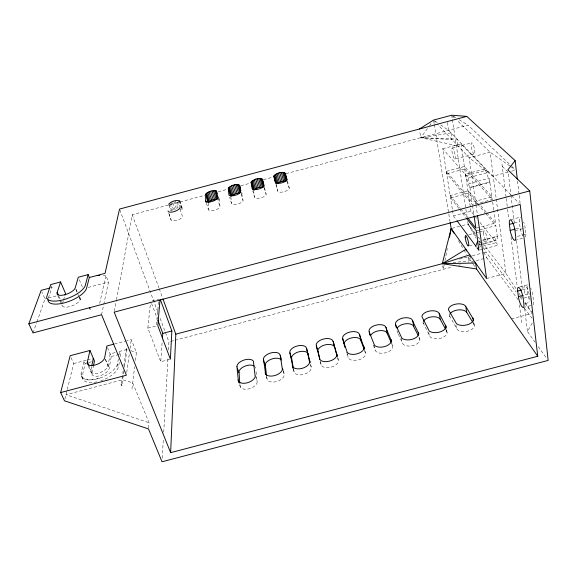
<?xml version="1.0" encoding="UTF-8"?>
<svg xmlns="http://www.w3.org/2000/svg" width="577" height="577" viewBox="0 0 577 577"><rect width="100%" height="100%" fill="white"/><g stroke="black" fill="none" stroke-linecap="round" stroke-linejoin="round"><path stroke-width="0.43" stroke-dasharray="2.88 2.16" d="M96.972 381.859A19.575 9.297 -23.6 0 1 82.251 376.211L85.122 363.438L83.982 360.834L81.069 373.607L81.335 376.002L82.511 378.663M283.653 370.766L284.194 375.613A8.958 5.056 -17.5 0 1 276.426 381.599A8.958 5.056 -17.5 0 1 267.461 380.027L265.658 374.545M162.231 458.196L163.363 438.513M163.724 432.252L168.051 357.098M168.462 349.943L168.924 341.894L159.584 316.823M169.573 359.399L160.731 361.736L162.26 340.459M148.577 428.062L149.032 422.739L132.688 382.825L122.62 379.745L65.973 394.704L149.032 422.739M158.531 301.901L156.425 326.128L147.827 328.082L160.731 361.736M256.094 371.682L257.126 382.753A8.98 5.042 -19 0 1 249.156 388.79A8.98 5.042 -19 0 1 240.4 387.167L238.712 382.082M147.827 328.082L150.575 301.922M131.953 388.761L134.672 366.748M135.444 360.495L136.439 352.46L131.296 339.536L127.077 340.646M126.745 372.533L129.327 353.802M130.063 348.45L131.296 339.536M122.014 383.979L123.774 371.732M124.416 367.275L126.983 349.46L130.135 350.463M121.321 383.409L123.247 370.182M123.889 365.775L126.45 348.147M119.273 362.45L118.624 366.64A19.575 9.297 -23.6 0 1 103.189 379.933L100.845 380.733M120.189 356.579L120.586 354.062L119.511 351.436L126.983 349.46M117.095 366.633L118.314 358.959M118.977 354.783L119.511 351.436M107.51 347.585L111.238 356.528L109.096 368.833A9.261 4.4 -23.6 0 1 99.056 375.952A9.261 4.4 -23.6 0 1 92.024 372.749L89.132 366.092M114.361 311.255L116.323 300.624M116.489 299.737L132.212 214.709L205.232 195.228M444.117 264.994L443.273 269.336L442.444 264.482M444.954 260.653L447.305 248.507M92.024 372.749L93.416 366.013M91.577 366.741L90.87 370.095A9.275 4.378 -23.5 0 0 97.91 373.276A9.275 4.378 -23.5 0 0 107.978 366.171L110.149 353.91L115.256 352.561M101.581 314.717L103.586 305.262M103.766 304.404L108.512 282.045L105.901 275.467L103.29 275.46M99.691 303.401L105.901 275.467M64.891 399.053L67.04 390.377M67.257 389.511L73.683 363.553L70.884 357.271M63.268 300.855L62.258 304.137A9.715 3.866 -22 0 0 69.298 306.719A9.715 3.866 -22 0 0 80.116 299.91L81.141 296.102M63.52 300.04L64.775 295.936M48.338 298.093L52.002 287.461L50.74 284.569M33.048 332.907L36.632 322.716M36.928 321.872L44.992 298.944L41.869 291.912M535.204 342.341L527.436 331.494L532.412 322.666M427.449 128.534L420.799 137.708L458.109 146.01L457.092 139.158L448.56 130.294L440.713 124.935M429.49 125.714L431.019 123.601M99.691 378.137C93.972 380.055 81.739 382.414 81.069 373.607M286.069 173.655L468.012 125.122L511.172 165.787M218.272 191.744L226.963 189.429M240.869 185.715L250.432 183.169M263.473 179.685L273.029 177.139M442.703 148.736L461.009 143.861L488.503 172.386L468.286 177.766L442.703 148.736L452.418 209.718M452.332 147.986L471.697 142.822M454.907 159.115A5.72 1.248 76.3 0 0 454.106 150.806A5.72 1.248 76.3 0 0 451.87 150.727A5.72 1.248 76.3 0 0 454.907 159.115L474.229 153.965A5.727 1.385 76.4 0 0 473.58 145.613A5.727 1.385 76.4 0 0 471.106 145.599A5.727 1.385 76.4 0 0 474.229 153.965M446.461 171.275L464.535 166.464L492.001 196.836L472.073 202.138L446.461 171.275L446.85 173.706L472.455 204.763L492.354 199.476L464.896 168.902L464.535 166.464M446.85 173.706L464.896 168.902M466.367 175.588L486.44 170.244M50.336 287.909L52.002 287.461M508.121 172.126L492.866 176.18L469.231 157.781L437.279 123.983M511.51 171.225L515.744 170.1M44.992 298.944L47.559 298.259M48.418 298.028L56.979 295.756M88.187 287.454L108.512 282.045M468.286 177.766L469.137 183.58L489.282 178.228L489.786 182.036L485.098 168.852L465.12 174.167L469.692 187.381L489.786 182.036L492.001 196.836M469.692 187.381L469.959 187.691L490.075 182.346M452.556 210.598L453.399 215.899L470.955 211.24L476.508 218.156M468.913 256.628L471.481 255.95M472.332 255.719L483.447 252.769M484.305 252.538L486.014 252.084L516.191 291.976M458.859 208.369L450.702 197.853L450.327 195.495L468.135 190.771L478.607 203.14M450.702 197.853L468.481 193.136L477.028 203.292M452.015 228.326L461.34 225.845M462.191 225.621L468.127 224.049L475.246 233.346M476.739 228.03L495.492 223.068L493.862 210.836M510.876 219.642L520.101 217.197M476.256 230.8L478.809 230.122M479.66 229.898L495.823 225.621L497.287 236.606L482.927 240.414M469.029 234.673L475.123 233.058M475.989 232.827L478.607 232.134M479.473 231.904L483.829 230.75M514.403 223.061L519.387 221.741A7.955 2.221 74.8 0 1 520.706 217.233M515.953 228.889L520.093 227.792L519.387 221.741M514.994 230.713L525.149 228.023A7.955 2.221 74.8 0 0 523.714 222.08M482.653 240.061L496.999 236.26L497.287 236.606M478.701 241.532L482.083 240.638M469.281 245.759L472.772 244.836M478.867 243.22L486.714 241.143M478.946 244.706L497.475 239.801L496.999 236.26L494.828 240.97L480.944 244.648M517.41 236.39L525.842 234.154L525.149 228.023M477.85 247.461L496.148 242.621M114.441 343.993L126.233 340.87M514.936 240.342L523.303 238.128M479.725 250.043L498.189 245.153L479.84 222.304M459.472 259.131L468.062 256.859L472.657 263.451M73.683 363.553L86.536 360.156M87.387 359.933L92.486 358.584M85.122 363.438L87.668 362.76M88.519 362.536L93.611 361.195M111.238 356.528L120.586 354.062M170.669 341.433L174.153 340.509M175.019 340.279L452.685 266.848M458.672 265.261L460.381 264.807M471.488 261.871L486.822 257.811L518.045 299.571M486.606 278.518L505.928 273.411L516.213 288.94M519.891 286.892L527.912 284.771A7.652 2.027 73.5 0 0 527.248 288.572L527.897 294.111A7.631 2.005 73.4 0 0 529.924 301.389M522.473 289.827L527.248 288.572M523.981 298.064L529.65 296.571M525.459 303.452L530.299 302.175M523.137 307.555L531.136 305.449M527.897 294.111L524.724 294.948L524.067 289.409A7.652 1.998 73.5 0 1 525.755 286.127A7.652 1.998 73.5 0 1 529.376 294.847M511.518 318.843L531.496 313.578M152.292 300.682L158.762 299.211M452.959 262.557L470.731 260.696L469.822 254.854M179.469 208.896L181.705 209.004L182.721 209.79L179.909 201.315M130.921 350.715L136.439 352.46M218.337 199.238L219.462 199.988L219.96 206.516A5.986 2.193 -16.8 0 1 214.312 210.316A5.986 2.193 -16.8 0 1 208.427 209.595L206.443 203.306M453.205 116.121L456.162 117.924M459.126 119.72L468.012 125.122M435.008 121.04L437.142 122.504M509.888 166.01L490.111 152.22L456.84 120.153M510.623 166.522L515.016 169.588M286.906 181.43L289.243 188.03A5.979 2.207 -14.9 0 1 284.057 191.708A5.979 2.207 -14.9 0 1 277.688 191.11L275.986 184.748M264.28 187.475L266.134 194.197A5.979 2.207 -15.5 0 1 260.79 197.918A5.979 2.207 -15.5 0 1 254.58 197.276L252.784 190.937M511.821 166.4L515.095 169.479M452.361 115.84L456.198 119.54M502.264 166.385L508.171 172.126L510.861 194.384M510.869 194.817L457.092 139.158L420.799 137.708L419.616 130.784M511.489 195.466L518.939 203.176M241.669 193.504L243.04 200.356A5.979 2.2 -16.2 0 1 237.544 204.121A5.979 2.2 -16.2 0 1 231.492 203.436L229.61 197.125M433.579 120.066L436.659 123.334M449.454 315.677L457.511 329.878A9.16 4.998 -7.6 0 0 467.947 331.075A9.16 4.998 -7.6 0 0 474.352 325.435L473.522 320.134M480.937 205.888L486.173 212.076M486.757 212.762L495.492 223.068M477.597 203.969L485.005 212.762M485.574 213.44L495.823 225.621M423.071 322.644L430.291 337.062A9.095 5.027 -8.9 0 0 440.518 338.31A9.095 5.027 -8.9 0 0 447.117 332.619L446.346 328.226M450.327 195.495L460.114 208.045M460.662 208.737L467.19 217.103M459.4 209.069L465.927 217.479M477.987 236.923L479.631 239.073M482.372 242.65L505.928 273.411L496.278 199.447M519.971 296.967L522.12 299.816M524.818 303.379L532.362 313.354M524.5 308.212L532.037 318.295M453.399 215.899L456.595 220.205M81.335 376.002L82.749 377.928C88.62 381.556 96.027 379.421 102.035 377.235A19.611 9.261 -23.5 0 0 117.52 363.972M398.346 334.112L403.092 344.238A9.037 5.049 -10.2 0 0 413.11 345.544A9.037 5.049 -10.2 0 0 419.905 339.803L419.111 335.893M538.312 346.676L546.599 358.245M473.14 264.136L475.066 266.891M519.149 293.383L520.129 294.861M520.613 295.597L522.084 297.819M525.02 302.254L531.388 311.868M373.305 345.27L375.923 351.407A9.001 5.063 -11.6 0 0 385.724 352.763A9.001 5.063 -11.6 0 0 392.721 346.979L391.942 343.063M467.723 221.395L468.127 224.049L475.859 236.173M478.759 240.717L480.208 242.989M483.108 247.54L486.014 252.084M473.032 322.716L474.352 325.435M458.47 240.789L463.497 249.206M463.951 249.971L466.692 254.565M347.029 354.026L348.768 358.569A8.972 5.07 -13.1 0 0 358.36 359.983A8.972 5.07 -13.1 0 0 365.551 354.141L364.801 350.225M468.127 224.049L475.953 238.178M478.997 243.674L481.168 247.605M483.778 252.315L486.822 257.811M445.956 329.864L447.117 332.619M320.098 361.101L321.641 365.731A8.951 5.078 -14.6 0 0 331.025 367.196A8.951 5.078 -14.6 0 0 338.41 361.303L337.675 357.387M418.852 336.903L419.905 339.803M293.246 369.1L294.537 372.879A8.951 5.07 -16.1 0 0 303.711 374.401A8.951 5.07 -16.1 0 0 311.291 368.458L310.693 364.534M396.926 330.845L397.993 333.297M57.729 295.511L59.431 299.434M59.77 300.22L62.165 305.709M88.44 366.222L92.046 374.502M58.854 296.311L60.217 299.441M60.556 300.228L61.573 302.572M105.375 359.118L109.204 368.205M105.317 359.428L109.154 368.515M75.969 289.142L77.296 292.287M79.273 296.996L80.268 299.348M75.89 289.423L77.549 293.347M77.873 294.133L78.869 296.491M79.2 297.278L80.189 299.629M79.323 279.715L82.756 287.981M391.487 343.214L392.504 345.673M151.6 303.538L157.189 318.446M119.821 209.826L158.033 312.64M255.243 366.979L255.669 368.155M132.212 214.709L158.927 287.894M159.23 288.738L162.613 297.992M364.534 350.326L365.414 352.821M168.837 213.339L170.965 219.577A6.008 2.185 -17.8 0 0 176.605 220.371A6.008 2.185 -17.8 0 0 182.483 216.505L179.88 208.686M168.989 213.879L171.124 220.125M168.946 205.073L170.958 210.987M171.023 202.202L173.865 210.627L175.17 210.006L172.335 201.582M170.215 203.717L172.494 210.468M169.119 203.566L171.694 211.16M175.249 200.688L177.788 208.268M173.778 201.07L176.605 209.487M178.899 200.558L181.705 209.004M177.904 200.421L180.709 208.86M177.218 202.152L178.906 207.215M179.584 200.861L182.39 209.321M240.4 387.167L239.837 384.138M255.366 375.418L257.263 381.361M218.423 196.577L219.462 199.988M218.553 197.839L219.072 199.541M217.298 197.853L219.96 206.516M283.249 370.831L284.266 374.235M337.603 357.437L338.338 359.969M241.597 192.235L242.095 193.951M241.193 194.031L243.04 200.356M310.577 364.541L311.291 367.102M264.381 187.842L266.134 194.197M287.382 180.853L289.243 188.03M320.372 361.974L321.021 364.527M346.791 352.215L348.082 357.387M276.152 184.755L277.688 191.11M373.968 345.039L375.158 350.239M401.174 337.862L402.263 343.084M293.484 369.071L293.989 371.66M423.02 322.146L423.345 323.863M428.733 332.431L429.389 335.929M446.461 329.597L446.764 331.357M449.497 315.157L449.793 316.881M455.945 325.248L456.544 328.767M253.498 190.807L254.58 197.276M433.724 120.961L434.156 123.629M434.301 124.517L450.01 221.438M473.652 322.42L473.933 324.187M447.355 122.475L448.56 130.294M468.062 256.859L468.935 262.549M451.719 115.22L452.253 118.761M452.39 119.648L467.06 216.974M468.135 190.771L468.481 193.136M461.009 143.861L470.955 211.24M469.959 187.691L472.073 202.138M472.585 205.636L474.106 216.079M475.874 203.941L469.231 157.781L490.111 152.22L496.162 198.553M476.003 204.835L477.41 214.601M266.61 376.161L266.978 378.786M492.7 202.101L493.746 209.963M491.712 196.519L492.058 199.152M501.983 164.128L506.144 197.644M506.253 198.538L507.471 208.362M507.58 209.256L508.799 219.08M511.02 236.945L517.115 286.069M519.444 304.829L521.774 323.582M510.97 195.278L514.525 224.655M516.458 240.681L522.488 290.541M524.637 308.349L527.436 331.494M517.54 181.156L519.091 194.55M519.192 195.444L520.122 203.479M529.744 297.371L530.112 300.574M230.865 196.844L231.492 203.436M208.247 202.888L208.427 209.595M533.206 304.779A7.631 2.005 73.4 0 0 533.523 301.331L532.888 295.72A7.652 2.027 73.5 0 0 531.605 290.296M528.467 284.879A7.652 2.027 73.5 0 1 528.626 284.98M530.761 288.168A7.652 2.027 73.5 0 1 531.28 289.409M522.971 236.065A8.013 2.229 74.6 0 1 520.093 227.792M525.842 234.154A8.013 2.229 74.6 0 1 525.099 237.637M451.063 132.905L420.799 137.708L452.079 139.634L451.063 132.905M483.432 232.567A5.395 1.248 74.8 0 0 486.361 241.078A5.395 1.248 74.8 0 0 486.043 234.183A5.395 1.248 74.8 0 0 483.432 232.567"/><path stroke-width="0.87" d="M306.675 348.371L309.625 362.464A8.987 5.034 -16 0 1 302.002 368.378A8.987 5.034 -16 0 1 292.806 366.9L289.813 351.537A8.756 4.775 -16 0 1 297.234 345.962A8.756 4.775 -16 0 1 306.113 347.239L310.094 361.967M293.311 368.205L291.508 357.394A8.72 4.811 -16 0 1 298.886 351.804A8.72 4.811 -16 0 1 307.743 353.117L308.306 354.256M170.633 452.664L114.196 312.143L520.18 204.46L537.742 356.254L170.633 452.664L175.812 334.162L162.916 298.828M160.399 299.701L171.859 330.953L170.381 359.19L157.831 325.753L160.009 299.759M280.234 355.345L282.42 369.641A9.001 5.02 -17.5 0 1 274.594 375.605A9.001 5.02 -17.5 0 1 265.608 374.076L263.451 358.497A8.763 4.76 -17.3 0 1 271.06 352.872A8.763 4.76 -17.3 0 1 279.744 354.199L281.23 358.699M162.389 338.685L162.772 333.362L157.809 320.105M266.487 375.288L265.254 364.325A8.727 4.804 -17.3 0 1 272.82 358.692A8.727 4.804 -17.3 0 1 281.482 360.048M239.758 383.243L239.029 371.256A8.749 4.789 -18.7 0 1 245.687 365.897A8.749 4.789 -18.7 0 1 254.269 366.049M236.923 366.77L237.118 365.443A8.785 4.746 -18.6 0 1 244.9 359.774A8.785 4.746 -18.6 0 1 253.39 361.144L255.229 376.803A9.023 4.998 -18.9 0 1 247.208 382.825A9.023 4.998 -18.9 0 1 238.431 381.238L236.923 366.77L238.842 372.591M449.483 237.226L451.164 228.55L450.154 222.325M93.589 365.176L94.462 360.971L89.954 350.47L70.185 355.699L60.643 392.562L64.465 400.791L148.505 428.949L162.022 461.78L548.15 360.416L529.729 190.908L507.897 169.84L515.16 160.622L466.771 116.381L451.719 115.22L433.579 120.066L419.32 129.053M91.75 365.905L93.337 358.36M88.779 365.291L87.387 362.089L89.954 350.47M477.532 215.488L486.606 278.518L451.164 228.55L442.307 263.675L476.515 268.961L537.742 356.254M88.151 274.609L85.194 285.738A20.693 7.97 -21.7 0 1 64.422 299.47A20.693 7.97 -21.7 0 1 46.643 297.068L50.74 284.569L60.592 281.951L57.159 292.402A9.787 3.772 -21.7 0 0 64.206 294.876A9.787 3.772 -21.7 0 0 75.154 288.125L78.292 277.234L88.151 274.609L89.341 277.523L86.42 288.709A20.657 8.02 -21.8 0 1 65.72 302.478A20.657 8.02 -21.8 0 1 47.949 300.018M65.028 295.114L65.533 293.477L60.592 281.951M60.643 392.562L126.377 375.209L101.581 314.717L33.048 332.907L28.85 323.841L41.176 290.346L49.499 288.132M476.047 246.429L475.736 246.026L477.59 241.402L477.857 241.756L476.256 230.8L466.468 218.178M273.844 176.144C276.152 172.985 281.641 171.448 285.168 173.223L286.971 179.259A6.015 2.157 -14.9 0 1 281.735 182.902A6.015 2.157 -14.9 0 1 275.344 182.361L273.844 176.144L275.691 183.032M262.376 179.303L263.725 185.462A6.015 2.157 -15.5 0 1 258.337 189.148A6.015 2.157 -15.5 0 1 252.113 188.564L251.074 182.224C253.426 179.137 258.885 177.442 262.376 179.303L264.035 185.325M239.606 185.383L240.501 191.658A6.015 2.149 -16.1 0 1 234.962 195.387A6.015 2.149 -16.1 0 1 228.896 194.759L228.319 188.304C230.713 185.289 236.152 183.428 239.606 185.383L240.357 187.958M205.578 194.377C208.001 191.355 212.769 189.984 216.469 191.023L217.298 197.853A6.022 2.149 -16.8 0 1 211.608 201.618A6.022 2.149 -16.8 0 1 205.7 200.947L205.578 194.377L207.98 202.037M168.664 204.222C171.167 201.301 175.87 199.729 179.584 200.861L179.909 201.315M261.107 178.61L263.473 187.186L258.143 187.734L253.822 190.172L251.399 181.604M214.68 190.612L217.291 199.108L211.709 200.262L208.643 202.231L205.982 193.735M283.819 172.545L286.062 181.156L282.146 181.337L277.083 183.472L274.789 174.881M237.335 184.561L239.823 193.086L235.625 193.742L231.94 195.524L229.401 186.998M469.822 254.854L442.307 263.675L475.614 263.033L476.515 268.961M466.771 116.381L119.533 209.062L105.05 273.347L89.341 277.523M28.85 323.841L529.729 190.908M509.412 224.388A7.955 2.12 74.8 0 1 511.337 220.501A7.955 2.12 74.8 0 1 514.994 230.713L515.723 236.837A8.006 2.12 74.7 0 1 513.681 239.657A8.006 2.12 74.7 0 1 510.155 230.425L509.412 224.388L513.573 223.285M510.155 230.425L515.124 229.105M113.597 344.217L106.853 345.998L104.581 358.122A9.326 4.32 -23.3 0 1 94.426 365.198A9.326 4.32 -23.3 0 1 87.387 362.089M162.772 333.362L171.859 330.953M175.812 334.162L444.023 263.22M517.699 291.089A7.652 1.933 73.6 0 1 519.653 288.233A7.652 1.933 73.6 0 1 523.173 298.28L523.844 303.877A7.631 1.911 73.5 0 1 521.889 306.596A7.631 1.911 73.5 0 1 518.377 296.621L517.699 291.089L521.68 290.043M518.377 296.621L523.137 295.366M444.968 263.393L442.307 263.675L465.87 249.286L466.36 250.966M97.203 275.438L99.814 275.445M465.762 306.351L464.802 305.327A8.944 4.71 -8.2 0 0 454.748 304.353A8.944 4.71 -8.2 0 0 448.416 309.647L456.472 323.719A9.196 4.955 -7.7 0 0 466.944 324.873A9.196 4.955 -7.7 0 0 473.385 319.254L465.762 306.351L466.735 312.417L472.585 321.98M466.735 312.417L465.776 311.371A8.907 4.746 -8.1 0 0 456.876 310.109A8.907 4.746 -8.1 0 0 449.707 314.415M439.191 313.369L438.296 312.323A8.886 4.731 -9.4 0 0 428.437 311.299A8.886 4.731 -9.4 0 0 421.924 316.643L429.137 330.931A9.131 4.984 -9 0 0 439.393 332.136A9.131 4.984 -9 0 0 446.035 326.467L439.191 313.369L440.273 319.406L445.552 329.114M440.273 319.406L439.385 318.345A8.85 4.775 -9.3 0 0 430.673 317.033A8.85 4.775 -9.3 0 0 423.388 321.367M467.731 217.803L475.888 228.261L474.106 216.079M395.663 324.858L401.823 338.129A9.081 5.005 -10.3 0 0 411.87 339.391A9.081 5.005 -10.3 0 0 418.707 333.672L411.819 319.312A8.835 4.753 -10.7 0 0 402.155 318.237A8.835 4.753 -10.7 0 0 395.454 323.632L396.204 327.426M418.08 335.28L413.009 325.313A8.799 4.796 -10.6 0 0 404.499 323.942A8.799 4.796 -10.6 0 0 397.091 328.313M476.977 247.692L478.881 250.267L477.59 241.402M457.128 220.919L475.736 246.026M391.567 341.324L385.357 326.301A8.799 4.767 -11.9 0 0 375.894 325.176A8.799 4.767 -11.9 0 0 369.013 330.614L369.936 335.266M391.148 342.392L386.662 332.273A8.763 4.811 -11.9 0 0 378.339 330.859A8.763 4.811 -11.9 0 0 370.816 335.251M364.39 348.501L358.923 333.282A8.77 4.775 -13.3 0 0 349.655 332.107A8.77 4.775 -13.3 0 0 342.587 337.588L343.928 343.935M364.238 349.496L360.337 339.226A8.734 4.818 -13.2 0 0 351.09 338.014A8.734 4.818 -13.2 0 0 344.065 343.51M451.164 228.55L453.904 233.137M333.131 341.382L332.511 340.264A8.756 4.775 -14.6 0 0 323.437 339.038A8.756 4.775 -14.6 0 0 316.189 344.57L320.026 359.723A8.994 5.034 -14.6 0 0 329.438 361.144A8.994 5.034 -14.6 0 0 336.86 355.273L333.131 341.382L337.357 356.586M334.653 347.296L334.025 346.171A8.72 4.818 -14.6 0 0 324.981 344.909A8.72 4.818 -14.6 0 0 317.776 350.455L319.73 359.413M57.159 292.402L58.176 294.753M89.522 307.743L90.163 309.279M121.192 384.289L121.769 385.667M369.15 331.854L374.531 345.327A9.037 5.027 -11.7 0 0 384.369 346.647A9.037 5.027 -11.7 0 0 391.401 340.877L391.192 339.586M238.02 379.991L238.864 382.529M342.659 338.85L347.267 352.525A9.008 5.034 -13.1 0 0 356.889 353.896A9.008 5.034 -13.1 0 0 364.116 348.075L363.979 346.77M205.7 200.947L206.198 202.52M344.144 344.786L344.931 347.304M207.792 192.393L210.432 200.875M206.732 193.057L209.386 201.546M263.328 359.81L265.139 365.652M210.504 191.268L213.129 199.75M209.076 191.78L211.709 200.262M265.132 372.85L265.658 374.545M213.403 190.662L216.014 199.152M211.975 190.886L214.601 199.368M216.469 191.023L217.248 193.576M215.726 190.735L217.81 197.536M282.492 368.277L282.997 369.98M228.68 187.669L231.226 196.202M228.319 188.304L230.612 195.992M231.702 185.736L234.219 194.254M230.432 186.342L232.957 194.86M234.601 184.849L237.097 193.36M233.122 185.231L235.625 193.742M236.036 184.618L238.532 193.136M292.258 365.688L293.001 368.249M239.181 184.957L240.926 190.944M238.409 184.676L240.645 192.357M289.748 352.835L291.45 358.699M251.074 182.224L253.26 189.948M253.094 180.291L255.496 188.845M252.091 180.94L254.5 189.501M255.755 179.18L258.143 187.734M254.342 179.692L256.736 188.239M309.633 361.115L310.101 362.825M258.684 178.567L261.056 187.128M257.234 178.798L259.614 187.352M261.915 178.884L264.042 186.616M260.003 178.502L262.369 187.071M316.196 345.847L317.783 351.746M274.133 175.531L276.433 184.135M277.003 173.641L279.275 182.224M275.77 174.232L278.056 182.822M279.888 172.747L282.146 181.337M278.402 173.136L280.674 181.719M282.687 172.444L284.937 181.048M281.345 172.516L283.603 181.106M285.168 173.223L286.957 180.125M284.663 172.811L286.682 180.572M336.795 353.946L337.235 355.67M359.615 334.379L361.022 340.336M386.114 327.383L387.419 333.362M412.642 320.379L413.839 326.387M418.426 332.402L418.765 334.148M445.682 325.212L446.151 327.844M472.967 318.014L473.378 320.661M515.16 160.622L517.331 179.368M179.62 207.9A6.044 2.135 -17.7 0 1 173.684 211.73A6.044 2.135 -17.7 0 1 168.037 210.994M465.228 237.392A5.395 1.118 74.9 0 0 468.091 245.917A5.395 1.118 74.9 0 0 467.63 239.058A5.395 1.118 74.9 0 0 465.228 237.392"/></g></svg>
